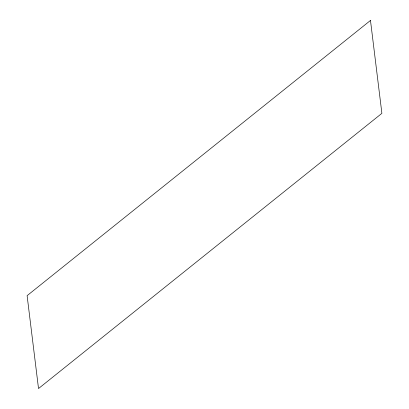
<?xml version="1.0" encoding="UTF-8"?>
<svg xmlns="http://www.w3.org/2000/svg" width="409" height="409" viewBox="0 0 409 409"><rect width="100%" height="100%" fill="white"/><g stroke="black" fill="none" stroke-linecap="round" stroke-linejoin="round"><path stroke-width="0.61" d="M370.482 20.45L27.112 295.656L38.518 388.55L381.888 113.344L370.482 20.45"/></g></svg>
